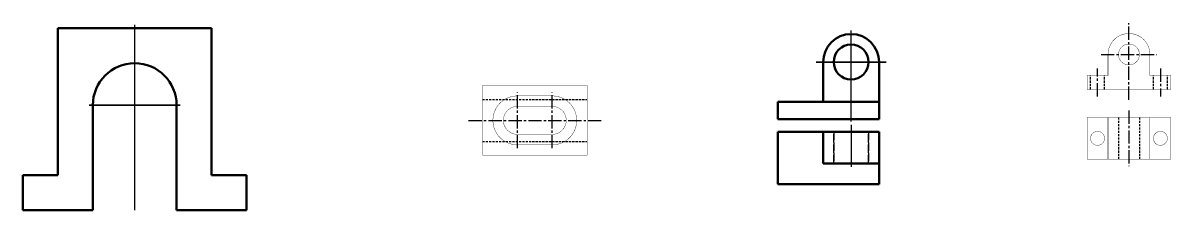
# Model space of a CAD drawing. Header units: millimetres. Extents: x 589 to 2233, y 1367 to 1635.
import ezdxf

# ---------------------------------------------------------------- set-up
doc = ezdxf.new("R2010")
doc.units = ezdxf.units.MM
for name, pattern in [('ACAD_ISO02W100', [15, 12, -3]), ('CENTER2', [28.575, 19.05, -3.175, 3.175, -3.175]), ('HIDDEN2', [4.7625, 3.175, -1.5875])]:
    doc.linetypes.add(name, pattern=pattern)
doc.layers.add('1', color=7, linetype='Continuous', lineweight=50)
doc.layers.add('2', color=3, linetype='ACAD_ISO02W100', lineweight=25)
for name, color, linetype in [('图层1', 7, 'Continuous'), ('图层2', 1, 'CENTER2'), ('图层3', 3, 'HIDDEN2')]:
    doc.layers.add(name, color=color, linetype=linetype)

msp = doc.modelspace()

# ---------------------------------------------------------------- linework, layer by layer
for p, q in [((748.7, 1367.3), (748.7, 1632.3)), ((1724.5, 1579.1), (1824.5, 1579.1)), ((683.7, 1517.3), (813.7, 1517.3)), ((1774.5, 1489.1), (1774.5, 1429.1))]:
    msp.add_line(p, q)
at = {"color": 1}
for p, q in [((748.7, 1367.3), (748.7, 1632.3)), ((1774.5, 1494.1), (1774.5, 1624.1)), ((1824.5, 1579.1), (1724.5, 1579.1)), ((813.7, 1517.3), (683.7, 1517.3)), ((1774.5, 1489.1), (1774.5, 1429.1))]:
    msp.add_line(p, q, dxfattribs=at)
at = {"layer": '1'}
for p, q in [((638.7, 1417.3), (638.7, 1627.3)), ((638.7, 1627.3), (748.7, 1627.3)), ((858.7, 1627.3), (748.7, 1627.3)), ((858.7, 1417.3), (858.7, 1627.3)), ((1734.5, 1579.1), (1734.5, 1522.1)), ((1814.5, 1579.1), (1814.5, 1522.1)), ((688.7, 1517.3), (688.7, 1367.3)), ((808.7, 1517.3), (808.7, 1367.3)), ((1669.5, 1497.1), (1669.5, 1522.1)), ((1669.5, 1522.1), (1814.5, 1522.1)), ((1734.5, 1522.1), (1774.5, 1522.1)), ((1814.5, 1522.1), (1774.5, 1522.1)), ((1814.5, 1522.1), (1814.5, 1497.1)), ((1814.5, 1497.1), (1669.5, 1497.1)), ((1734.5, 1479.1), (1669.5, 1479.1)), ((1669.5, 1479.1), (1669.5, 1404.1)), ((1774.5, 1479.1), (1734.5, 1479.1)), ((1734.5, 1479.1), (1734.5, 1434.1)), ((1734.5, 1434.1), (1734.5, 1479.1)), ((1774.5, 1479.1), (1814.5, 1479.1)), ((1814.5, 1479.1), (1814.5, 1434.1)), ((1814.5, 1434.1), (1814.5, 1479.1)), ((1774.5, 1434.1), (1734.5, 1434.1)), ((1774.5, 1434.1), (1814.5, 1434.1)), ((1814.5, 1404.1), (1814.5, 1434.1)), ((588.7, 1367.3), (588.7, 1417.3)), ((588.7, 1417.3), (638.7, 1417.3)), ((908.7, 1417.3), (858.7, 1417.3)), ((908.7, 1367.3), (908.7, 1417.3)), ((1669.5, 1404.1), (1814.5, 1404.1)), ((688.7, 1367.3), (588.7, 1367.3)), ((808.7, 1367.3), (908.7, 1367.3))]:
    msp.add_line(p, q, dxfattribs=at)
msp.add_circle((1774.5, 1579.1), 25, dxfattribs=at)
msp.add_circle((1774.5, 1579.1), 25, dxfattribs=at)
for centre, radius in [((1774.5, 1579.1), 40), ((1774.5, 1579.1), 40), ((748.7, 1517.3), 60), ((748.7, 1517.3), 60)]:
    msp.add_arc(centre, radius, 0, 180, dxfattribs=at)
at = {"layer": '2'}
for p, q in [((1749.5, 1479.1), (1749.5, 1434.1)), ((1799.5, 1479.1), (1799.5, 1434.1)), ((1799.5, 1434.1), (1799.5, 1479.1))]:
    msp.add_line(p, q, dxfattribs=at)
at = {"layer": '2', "color": 3}
msp.add_line((1749.5, 1434.1), (1749.5, 1479.1), dxfattribs=at)
at = {"layer": '图层1', "const_width": 0.5}
for points in [[(2112.3, 1539.9), (2232.3, 1539.9), (2232.3, 1559.9), (2232.3, 1539.9), (2232.3, 1559.9), (2202.3, 1559.9), (2202.3, 1589.9, 1), (2142.3, 1589.9, 0.164499)], [(2172.3, 1574.9, 1), (2172.3, 1604.9, 1), (2172.3, 1574.9, 1.053933)], [(1296.6, 1460.6), (1346.6, 1460.6, 1), (1346.6, 1530.6), (1296.6, 1530.6, 1), (1296.6, 1460.6, 0.408531)], [(1296.6, 1475.6), (1346.6, 1475.6, 1), (1346.6, 1515.6), (1296.6, 1515.6, 1), (1296.6, 1475.6, 0.387318)], [(2127.3, 1479.9, 1), (2127.3, 1459.9, 1), (2127.3, 1479.9, -1.921763)], [(2217.3, 1479.9, 1), (2217.3, 1459.9, 1), (2217.3, 1479.9, 1.149331)]]:
    msp.add_lwpolyline(points, format="xyb", dxfattribs=at)
for points in [[(2142.3, 1589.9), (2142.3, 1559.9), (2112.3, 1559.9), (2112.3, 1539.9)], [(2112.3, 1499.9), (2232.3, 1499.9), (2232.3, 1439.9), (2112.3, 1439.9), (2112.3, 1499.9)], [(2142.3, 1499.9), (2142.3, 1439.9)], [(2202.3, 1499.9), (2202.3, 1439.9)]]:
    msp.add_lwpolyline(points, dxfattribs=at)
at = {"layer": '图层1'}
msp.add_lwpolyline([(1246.6, 1445.6, 0, 0, 0), (1396.6, 1445.6, 0, 0, 0), (1396.6, 1545.6, 0.5, 0.5, 0), (1246.6, 1545.6, 0.5, 0.5, 0), (1246.6, 1445.6, 0.5, 0.5, 0), (1396.6, 1445.6, 0.5, 0.5, 0), (1396.6, 1545.6, 0.5, 0.5, 0), (1246.6, 1545.6, 0.5, 0.5, 0)], format="xyseb", dxfattribs=at)
at = {"layer": '图层2'}
for p, q in [((2172.3, 1524.9), (2172.3, 1634.9)), ((2132.3, 1589.9), (2212.3, 1589.9)), ((2127.3, 1529.9), (2127.3, 1569.9)), ((2217.3, 1569.9), (2217.3, 1529.9)), ((1296.6, 1455.6), (1296.6, 1535.6)), ((1346.6, 1455.6), (1346.6, 1535.6)), ((2172.3, 1509.9), (2172.3, 1429.9)), ((1226.6, 1495.6), (1416.6, 1495.6))]:
    msp.add_line(p, q, dxfattribs=at)
at = {"layer": '图层3'}
for p, q in [((2117.3, 1539.9), (2117.3, 1559.9)), ((2137.3, 1539.9), (2137.3, 1559.9)), ((2207.3, 1539.9), (2207.3, 1559.9)), ((2227.3, 1539.9), (2227.3, 1559.9)), ((1246.6, 1525.6), (1396.6, 1525.6)), ((2157.3, 1499.9), (2157.3, 1439.9)), ((2187.3, 1499.9), (2187.3, 1439.9)), ((1246.6, 1465.6), (1396.6, 1465.6))]:
    msp.add_line(p, q, dxfattribs=at)

doc.saveas('drawing.dxf')
